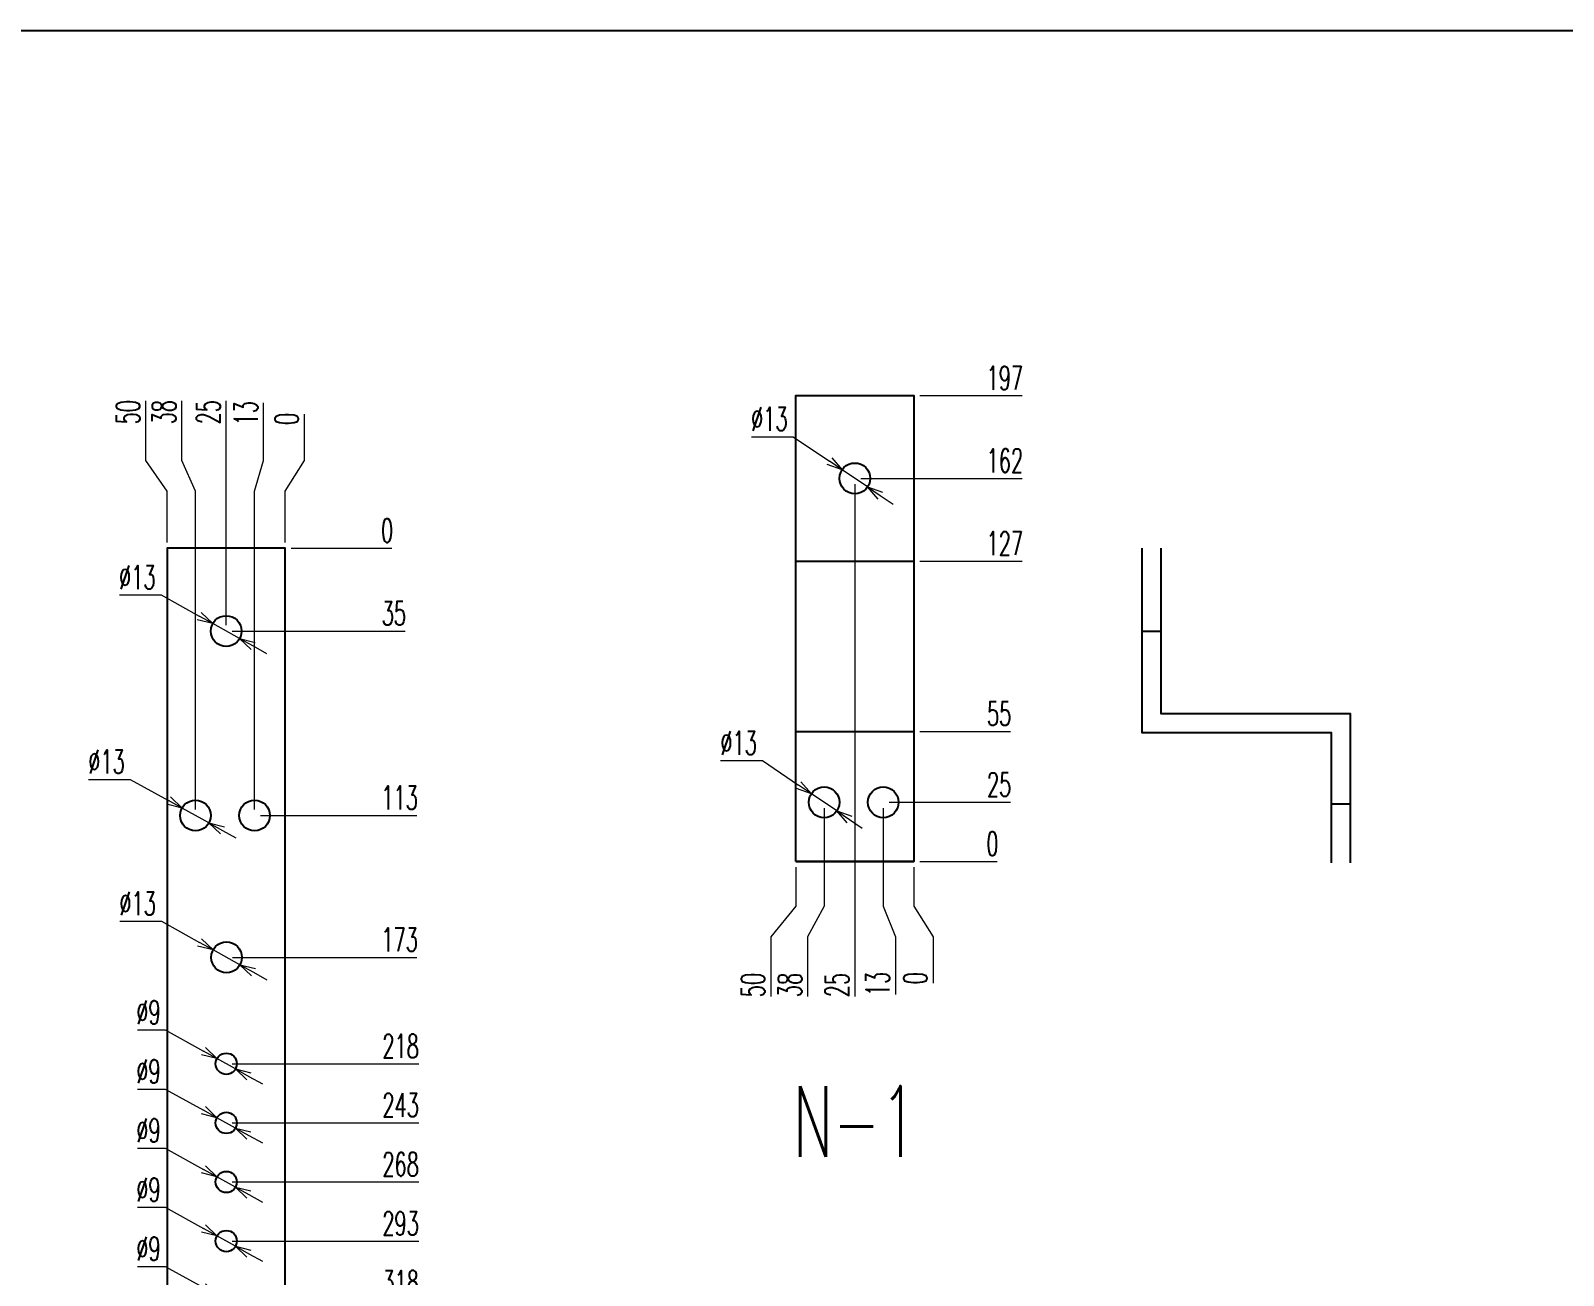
# Model space of a CAD drawing. Header units: millimetres. Extents: x 173893 to 258446, y -176540 to -123824.
# Drawn here: x 186678 to 187326, y -149104 to -148578 of the extents above; entities that cross this region are included whole.
import ezdxf
from ezdxf.enums import TextEntityAlignment as Align

# ---------------------------------------------------------------- set-up
doc = ezdxf.new("R2010")
doc.units = ezdxf.units.MM
doc.header["$LTSCALE"] = 3
doc.layers.add('@.DM. NÉT CHÍNH', color=7, linetype='Continuous')
doc.styles.add('Ann_w01', font='romans.shx', dxfattribs={"width": 0.6, "bigfont": 'chineset.shx'})
doc.dimstyles.new('Dim 01_SC05', dxfattribs={"dimscale": 5, "dimtxt": 2, "dimasz": 1.3, "dimexe": 0.5, "dimexo": 0.5, "dimgap": 0.5, "dimtad": 1, "dimtoh": 1, "dimdec": 1, "dimzin": 12, "dimdsep": 46, "dimtxsty": 'Ann_w01', "dimblk": 'OPEN30', "dimcen": 1.5, "dimclrd": 6, "dimclre": 6, "dimclrt": 3, "dimadec": 1, "dimazin": 3, "dimtm": 1e-09, "dimtfac": 1, "dimtdec": 1, "dimtmove": 0, "dimatfit": 3, "dimldrblk": 'OPEN30', "dimfxl": 1, "dimtolj": 1, "dimlwd": 20, "dimlwe": 20, "dimarcsym": 0})

# ---------------------------------------------------------------- blocks, each defined once
blk = doc.blocks.new('*D1500')
at = {"layer": '@.DM. NÉT CHÍNH', "color": 6, "linetype": 'Continuous', "lineweight": 20, "transparency": 16777216}
blk.add_line((186788.2, -149304.51), (186842.17, -149304.51), dxfattribs=at)
at = {"layer": 'Defpoints', "color": 0, "linetype": 'Continuous', "transparency": 16777216}
for p in [(186760.7, -148796.51), (186785.7, -149304.51), (186824.24, -149304.51)]:
    blk.add_point(p, dxfattribs=at)
at = {"layer": '@.DM. NÉT CHÍNH', "color": 3, "linetype": 'Continuous', "transparency": 16777216, "insert": (186834.45, -149297.01), "char_height": 10, "attachment_point": 5, "style": 'Ann_w01'}
blk.add_mtext('\\A1;508', dxfattribs=at)
blk = doc.blocks.new('_Open30')
at = {"color": 0, "linetype": 'ByBlock', "lineweight": -2}
for p, q in [((-1, 0.268), (0, 0)), ((0, 0), (-1, -0.268)), ((0, 0), (-1, 0))]:
    blk.add_line(p, q, dxfattribs=at)
blk = doc.blocks.new('*D1501')
at = {"layer": '@.DM. NÉT CHÍNH', "color": 6, "linetype": 'Continuous', "lineweight": 20, "transparency": 16777216}
blk.add_line((186763.2, -149284.51), (186842.17, -149284.51), dxfattribs=at)
at = {"layer": 'Defpoints', "color": 0, "linetype": 'Continuous', "transparency": 16777216}
for p in [(186760.7, -148796.51), (186760.7, -149284.51), (186824.24, -149284.51)]:
    blk.add_point(p, dxfattribs=at)
at = {"layer": '@.DM. NÉT CHÍNH', "color": 3, "linetype": 'Continuous', "transparency": 16777216, "insert": (186834.45, -149277.01), "char_height": 10, "attachment_point": 5, "style": 'Ann_w01'}
blk.add_mtext('\\A1;488', dxfattribs=at)
blk = doc.blocks.new('*D1502')
at = {"layer": '@.DM. NÉT CHÍNH', "color": 6, "linetype": 'Continuous', "lineweight": 20, "transparency": 16777216}
blk.add_line((186763.2, -149234.5), (186842.17, -149234.5), dxfattribs=at)
at = {"layer": 'Defpoints', "color": 0, "linetype": 'Continuous', "transparency": 16777216}
for p in [(186760.7, -148796.51), (186760.7, -149234.5), (186824.24, -149234.5)]:
    blk.add_point(p, dxfattribs=at)
at = {"layer": '@.DM. NÉT CHÍNH', "color": 3, "linetype": 'Continuous', "transparency": 16777216, "insert": (186834.45, -149227), "char_height": 10, "attachment_point": 5, "style": 'Ann_w01'}
blk.add_mtext('\\A1;438', dxfattribs=at)
blk = doc.blocks.new('*D1503')
at = {"layer": '@.DM. NÉT CHÍNH', "color": 6, "linetype": 'Continuous', "lineweight": 20, "transparency": 16777216}
blk.add_line((186763.2, -149189.51), (186842.17, -149189.51), dxfattribs=at)
at = {"layer": 'Defpoints', "color": 0, "linetype": 'Continuous', "transparency": 16777216}
for p in [(186760.7, -148796.51), (186760.7, -149189.51), (186824.24, -149189.51)]:
    blk.add_point(p, dxfattribs=at)
at = {"layer": '@.DM. NÉT CHÍNH', "color": 3, "linetype": 'Continuous', "transparency": 16777216, "insert": (186834.45, -149182.01), "char_height": 10, "attachment_point": 5, "style": 'Ann_w01'}
blk.add_mtext('\\A1;393', dxfattribs=at)
blk = doc.blocks.new('*D1504')
at = {"layer": '@.DM. NÉT CHÍNH', "color": 6, "linetype": 'Continuous', "lineweight": 20, "transparency": 16777216}
blk.add_line((186763.2, -149164.51), (186842.17, -149164.51), dxfattribs=at)
at = {"layer": 'Defpoints', "color": 0, "linetype": 'Continuous', "transparency": 16777216}
for p in [(186760.7, -148796.51), (186760.7, -149164.51), (186824.24, -149164.51)]:
    blk.add_point(p, dxfattribs=at)
at = {"layer": '@.DM. NÉT CHÍNH', "color": 3, "linetype": 'Continuous', "transparency": 16777216, "insert": (186834.45, -149157.01), "char_height": 10, "attachment_point": 5, "style": 'Ann_w01'}
blk.add_mtext('\\A1;368', dxfattribs=at)
blk = doc.blocks.new('*D1505')
at = {"layer": '@.DM. NÉT CHÍNH', "color": 6, "linetype": 'Continuous', "lineweight": 20, "transparency": 16777216}
blk.add_line((186763.2, -149139.51), (186842.17, -149139.51), dxfattribs=at)
at = {"layer": 'Defpoints', "color": 0, "linetype": 'Continuous', "transparency": 16777216}
for p in [(186760.7, -148796.51), (186760.7, -149139.51), (186824.24, -149139.51)]:
    blk.add_point(p, dxfattribs=at)
at = {"layer": '@.DM. NÉT CHÍNH', "color": 3, "linetype": 'Continuous', "transparency": 16777216, "insert": (186834.45, -149132.01), "char_height": 10, "attachment_point": 5, "style": 'Ann_w01'}
blk.add_mtext('\\A1;343', dxfattribs=at)
blk = doc.blocks.new('*D1506')
at = {"layer": '@.DM. NÉT CHÍNH', "color": 6, "linetype": 'Continuous', "lineweight": 20, "transparency": 16777216}
blk.add_line((186763.2, -149114.51), (186842.17, -149114.51), dxfattribs=at)
at = {"layer": 'Defpoints', "color": 0, "linetype": 'Continuous', "transparency": 16777216}
for p in [(186760.7, -148796.51), (186760.7, -149114.51), (186824.24, -149114.51)]:
    blk.add_point(p, dxfattribs=at)
at = {"layer": '@.DM. NÉT CHÍNH', "color": 3, "linetype": 'Continuous', "transparency": 16777216, "insert": (186834.45, -149107.01), "char_height": 10, "attachment_point": 5, "style": 'Ann_w01'}
blk.add_mtext('\\A1;318', dxfattribs=at)
blk = doc.blocks.new('*D1507')
at = {"layer": '@.DM. NÉT CHÍNH', "color": 6, "linetype": 'Continuous', "lineweight": 20, "transparency": 16777216}
blk.add_line((186763.2, -149089.51), (186842.17, -149089.51), dxfattribs=at)
at = {"layer": 'Defpoints', "color": 0, "linetype": 'Continuous', "transparency": 16777216}
for p in [(186760.7, -148796.51), (186760.7, -149089.51), (186824.24, -149089.51)]:
    blk.add_point(p, dxfattribs=at)
at = {"layer": '@.DM. NÉT CHÍNH', "color": 3, "linetype": 'Continuous', "transparency": 16777216, "insert": (186834.45, -149082.01), "char_height": 10, "attachment_point": 5, "style": 'Ann_w01'}
blk.add_mtext('\\A1;293', dxfattribs=at)
blk = doc.blocks.new('*D1508')
at = {"layer": '@.DM. NÉT CHÍNH', "color": 6, "linetype": 'Continuous', "lineweight": 20, "transparency": 16777216}
blk.add_line((186763.2, -149064.51), (186842.17, -149064.51), dxfattribs=at)
at = {"layer": 'Defpoints', "color": 0, "linetype": 'Continuous', "transparency": 16777216}
for p in [(186760.7, -148796.51), (186760.7, -149064.51), (186824.24, -149064.51)]:
    blk.add_point(p, dxfattribs=at)
at = {"layer": '@.DM. NÉT CHÍNH', "color": 3, "linetype": 'Continuous', "transparency": 16777216, "insert": (186834.45, -149057.01), "char_height": 10, "attachment_point": 5, "style": 'Ann_w01'}
blk.add_mtext('\\A1;268', dxfattribs=at)
blk = doc.blocks.new('*D1509')
at = {"layer": '@.DM. NÉT CHÍNH', "color": 6, "linetype": 'Continuous', "lineweight": 20, "transparency": 16777216}
blk.add_line((186763.2, -149039.51), (186842.17, -149039.51), dxfattribs=at)
at = {"layer": 'Defpoints', "color": 0, "linetype": 'Continuous', "transparency": 16777216}
for p in [(186760.7, -148796.51), (186760.7, -149039.51), (186824.24, -149039.51)]:
    blk.add_point(p, dxfattribs=at)
at = {"layer": '@.DM. NÉT CHÍNH', "color": 3, "linetype": 'Continuous', "transparency": 16777216, "insert": (186834.45, -149032.01), "char_height": 10, "attachment_point": 5, "style": 'Ann_w01'}
blk.add_mtext('\\A1;243', dxfattribs=at)
blk = doc.blocks.new('*D1510')
at = {"layer": '@.DM. NÉT CHÍNH', "color": 6, "linetype": 'Continuous', "lineweight": 20, "transparency": 16777216}
blk.add_line((186763.2, -149014.51), (186842.17, -149014.51), dxfattribs=at)
at = {"layer": 'Defpoints', "color": 0, "linetype": 'Continuous', "transparency": 16777216}
for p in [(186760.7, -148796.51), (186760.7, -149014.51), (186824.24, -149014.51)]:
    blk.add_point(p, dxfattribs=at)
at = {"layer": '@.DM. NÉT CHÍNH', "color": 3, "linetype": 'Continuous', "transparency": 16777216, "insert": (186834.45, -149007.01), "char_height": 10, "attachment_point": 5, "style": 'Ann_w01'}
blk.add_mtext('\\A1;218', dxfattribs=at)
blk = doc.blocks.new('*D1511')
at = {"layer": '@.DM. NÉT CHÍNH', "color": 6, "linetype": 'Continuous', "lineweight": 20, "transparency": 16777216}
blk.add_line((186763.34, -148969.5), (186841.31, -148969.5), dxfattribs=at)
at = {"layer": 'Defpoints', "color": 0, "linetype": 'Continuous', "transparency": 16777216}
for p in [(186760.7, -148796.51), (186760.84, -148969.5), (186824.24, -148969.5)]:
    blk.add_point(p, dxfattribs=at)
at = {"layer": '@.DM. NÉT CHÍNH', "color": 3, "linetype": 'Continuous', "transparency": 16777216, "insert": (186834.02, -148962), "char_height": 10, "attachment_point": 5, "style": 'Ann_w01'}
blk.add_mtext('\\A1;173', dxfattribs=at)
blk = doc.blocks.new('*D1512')
at = {"layer": '@.DM. NÉT CHÍNH', "color": 6, "linetype": 'Continuous', "lineweight": 20, "transparency": 16777216}
blk.add_line((186775.2, -148909.51), (186841.31, -148909.51), dxfattribs=at)
at = {"layer": 'Defpoints', "color": 0, "linetype": 'Continuous', "transparency": 16777216}
for p in [(186760.7, -148796.51), (186772.7, -148909.51), (186824.24, -148909.51)]:
    blk.add_point(p, dxfattribs=at)
at = {"layer": '@.DM. NÉT CHÍNH', "color": 3, "linetype": 'Continuous', "transparency": 16777216, "insert": (186834.02, -148902.01), "char_height": 10, "attachment_point": 5, "style": 'Ann_w01'}
blk.add_mtext('\\A1;113', dxfattribs=at)
blk = doc.blocks.new('*D1513')
at = {"layer": '@.DM. NÉT CHÍNH', "color": 6, "linetype": 'Continuous', "lineweight": 20, "transparency": 16777216}
blk.add_line((186763.2, -148831.51), (186836.45, -148831.51), dxfattribs=at)
at = {"layer": 'Defpoints', "color": 0, "linetype": 'Continuous', "transparency": 16777216}
for p in [(186760.7, -148796.51), (186760.7, -148831.51), (186824.24, -148831.51)]:
    blk.add_point(p, dxfattribs=at)
at = {"layer": '@.DM. NÉT CHÍNH', "color": 3, "linetype": 'Continuous', "transparency": 16777216, "insert": (186831.59, -148824.01), "char_height": 10, "attachment_point": 5, "style": 'Ann_w01'}
blk.add_mtext('\\A1;35', dxfattribs=at)
blk = doc.blocks.new('*D1514')
at = {"layer": '@.DM. NÉT CHÍNH', "color": 6, "linetype": 'Continuous', "lineweight": 20, "transparency": 16777216}
blk.add_line((186788.2, -148796.51), (186830.74, -148796.51), dxfattribs=at)
at = {"layer": 'Defpoints', "color": 0, "linetype": 'Continuous', "transparency": 16777216}
for p in [(186760.7, -148796.51), (186785.7, -148796.51), (186824.24, -148796.51)]:
    blk.add_point(p, dxfattribs=at)
at = {"layer": '@.DM. NÉT CHÍNH', "color": 3, "linetype": 'Continuous', "transparency": 16777216, "insert": (186828.74, -148789.01), "char_height": 10, "attachment_point": 5, "style": 'Ann_w01'}
blk.add_mtext('\\A1;0', dxfattribs=at)
blk = doc.blocks.new('*D1515')
at = {"layer": '@.DM. NÉT CHÍNH', "color": 6, "linetype": 'Continuous', "lineweight": 20, "transparency": 16777216}
for p, q in [((186726.73, -148759.3), (186726.73, -148734.08)), ((186735.7, -148772.3), (186726.73, -148759.3)), ((186735.7, -148794.01), (186735.7, -148772.3))]:
    blk.add_line(p, q, dxfattribs=at)
at = {"layer": 'Defpoints', "color": 0, "linetype": 'Continuous', "transparency": 16777216}
for p in [(186726.73, -148746.3), (186735.7, -148796.51), (186785.7, -148796.51)]:
    blk.add_point(p, dxfattribs=at)
at = {"layer": '@.DM. NÉT CHÍNH', "color": 3, "linetype": 'Continuous', "transparency": 16777216, "insert": (186719.23, -148738.94), "char_height": 10, "attachment_point": 5, "rotation": 90, "style": 'Ann_w01'}
blk.add_mtext('\\A1;50', dxfattribs=at)
blk = doc.blocks.new('*D1516')
at = {"layer": '@.DM. NÉT CHÍNH', "color": 6, "linetype": 'Continuous', "lineweight": 20, "transparency": 16777216}
for p, q in [((186741.93, -148759.3), (186741.93, -148734.08)), ((186747.7, -148772.3), (186741.93, -148759.3)), ((186747.7, -148907.01), (186747.7, -148772.3))]:
    blk.add_line(p, q, dxfattribs=at)
at = {"layer": 'Defpoints', "color": 0, "linetype": 'Continuous', "transparency": 16777216}
for p in [(186741.93, -148746.3), (186785.7, -148796.51), (186747.7, -148909.51)]:
    blk.add_point(p, dxfattribs=at)
at = {"layer": '@.DM. NÉT CHÍNH', "color": 3, "linetype": 'Continuous', "transparency": 16777216, "insert": (186734.43, -148738.94), "char_height": 10, "attachment_point": 5, "rotation": 90, "style": 'Ann_w01'}
blk.add_mtext('\\A1;38', dxfattribs=at)
blk = doc.blocks.new('*D1517')
at = {"layer": '@.DM. NÉT CHÍNH', "color": 6, "linetype": 'Continuous', "lineweight": 20, "transparency": 16777216}
blk.add_line((186760.7, -148829.01), (186760.7, -148734.08), dxfattribs=at)
at = {"layer": 'Defpoints', "color": 0, "linetype": 'Continuous', "transparency": 16777216}
for p in [(186760.7, -148746.3), (186785.7, -148796.51), (186760.7, -148831.51)]:
    blk.add_point(p, dxfattribs=at)
at = {"layer": '@.DM. NÉT CHÍNH', "color": 3, "linetype": 'Continuous', "transparency": 16777216, "insert": (186753.2, -148738.94), "char_height": 10, "attachment_point": 5, "rotation": 90, "style": 'Ann_w01'}
blk.add_mtext('\\A1;25', dxfattribs=at)
blk = doc.blocks.new('*D1518')
at = {"layer": '@.DM. NÉT CHÍNH', "color": 6, "linetype": 'Continuous', "lineweight": 20, "transparency": 16777216}
for p, q in [((186776.51, -148759.3), (186776.51, -148734.94)), ((186772.7, -148772.3), (186776.51, -148759.3)), ((186772.7, -148907.01), (186772.7, -148772.3))]:
    blk.add_line(p, q, dxfattribs=at)
at = {"layer": 'Defpoints', "color": 0, "linetype": 'Continuous', "transparency": 16777216}
for p in [(186776.51, -148746.3), (186785.7, -148796.51), (186772.7, -148909.51)]:
    blk.add_point(p, dxfattribs=at)
at = {"layer": '@.DM. NÉT CHÍNH', "color": 3, "linetype": 'Continuous', "transparency": 16777216, "insert": (186769.01, -148739.37), "char_height": 10, "attachment_point": 5, "rotation": 90, "style": 'Ann_w01'}
blk.add_mtext('\\A1;13', dxfattribs=at)
blk = doc.blocks.new('*D1519')
at = {"layer": '@.DM. NÉT CHÍNH', "color": 6, "linetype": 'Continuous', "lineweight": 20, "transparency": 16777216}
for p, q in [((186793.81, -148759.3), (186793.81, -148739.8)), ((186785.7, -148772.3), (186793.81, -148759.3)), ((186785.7, -148794.01), (186785.7, -148772.3))]:
    blk.add_line(p, q, dxfattribs=at)
at = {"layer": 'Defpoints', "color": 0, "linetype": 'Continuous', "transparency": 16777216}
for p in [(186793.81, -148746.3), (186785.7, -148796.51), (186785.7, -148796.51)]:
    blk.add_point(p, dxfattribs=at)
at = {"layer": '@.DM. NÉT CHÍNH', "color": 3, "linetype": 'Continuous', "transparency": 16777216, "insert": (186786.31, -148741.8), "char_height": 10, "attachment_point": 5, "rotation": 90, "style": 'Ann_w01'}
blk.add_mtext('\\A1;0', dxfattribs=at)
blk = doc.blocks.new('*D1520')
at = {"layer": '@.DM. NÉT CHÍNH', "color": 6, "linetype": 'Continuous', "lineweight": 20, "transparency": 16777216}
for p, q in [((186715.65, -148954.23), (186733.29, -148954.23)), ((186733.29, -148954.23), (186749.47, -148963.2)), ((186766.53, -148972.65), (186755.16, -148966.35)), ((186772.21, -148975.8), (186777.9, -148978.95))]:
    blk.add_line(p, q, dxfattribs=at)
at = {"layer": 'Defpoints', "color": 0, "linetype": 'Continuous', "transparency": 16777216}
for p in [(186755.16, -148966.35), (186766.53, -148972.65)]:
    blk.add_point(p, dxfattribs=at)
at = {"layer": '@.DM. NÉT CHÍNH', "color": 6, "linetype": 'Continuous', "lineweight": 20, "transparency": 16777216, "xscale": 6.5, "yscale": 6.5, "zscale": 6.5}
for p, rotation in [((186755.16, -148966.35), 331.0062144254294), ((186766.53, -148972.65), 151.0062144254294)]:
    blk.add_blockref('_Open30', p, dxfattribs=dict(at, rotation=rotation))
at = {"layer": '@.DM. NÉT CHÍNH', "color": 3, "linetype": 'Continuous', "transparency": 16777216, "insert": (186723.22, -148946.73), "char_height": 10, "attachment_point": 5, "style": 'Ann_w01'}
blk.add_mtext('\\A1;∅13', dxfattribs=at)
blk = doc.blocks.new('*D1522')
at = {"layer": '@.DM. NÉT CHÍNH', "color": 6, "linetype": 'Continuous', "lineweight": 20, "transparency": 16777216}
for p, q in [((186723.26, -149000.21), (186734.9, -149000.21)), ((186734.9, -149000.21), (186751.08, -149009.17)), ((186764.64, -149016.69), (186756.77, -149012.32)), ((186770.33, -149019.84), (186776.01, -149022.99))]:
    blk.add_line(p, q, dxfattribs=at)
at = {"layer": 'Defpoints', "color": 0, "linetype": 'Continuous', "transparency": 16777216}
for p in [(186756.77, -149012.32), (186764.64, -149016.69)]:
    blk.add_point(p, dxfattribs=at)
at = {"layer": '@.DM. NÉT CHÍNH', "color": 6, "linetype": 'Continuous', "lineweight": 20, "transparency": 16777216, "xscale": 6.5, "yscale": 6.5, "zscale": 6.5}
for p, rotation in [((186756.77, -149012.32), 331.0062144255409), ((186764.64, -149016.69), 151.0062144255409)]:
    blk.add_blockref('_Open30', p, dxfattribs=dict(at, rotation=rotation))
at = {"layer": '@.DM. NÉT CHÍNH', "color": 3, "linetype": 'Continuous', "transparency": 16777216, "insert": (186727.83, -148992.71), "char_height": 10, "attachment_point": 5, "style": 'Ann_w01'}
blk.add_mtext('\\A1;∅9', dxfattribs=at)
blk = doc.blocks.new('*D1523')
at = {"layer": '@.DM. NÉT CHÍNH', "color": 6, "linetype": 'Continuous', "lineweight": 20, "transparency": 16777216}
for p, q in [((186723.26, -149025.21), (186734.9, -149025.21)), ((186734.9, -149025.21), (186751.08, -149034.17)), ((186764.64, -149041.69), (186756.77, -149037.32)), ((186770.33, -149044.84), (186776.01, -149047.99))]:
    blk.add_line(p, q, dxfattribs=at)
at = {"layer": 'Defpoints', "color": 0, "linetype": 'Continuous', "transparency": 16777216}
for p in [(186756.77, -149037.32), (186764.64, -149041.69)]:
    blk.add_point(p, dxfattribs=at)
at = {"layer": '@.DM. NÉT CHÍNH', "color": 6, "linetype": 'Continuous', "lineweight": 20, "transparency": 16777216, "xscale": 6.5, "yscale": 6.5, "zscale": 6.5}
for p, rotation in [((186756.77, -149037.32), 331.0062144255409), ((186764.64, -149041.69), 151.0062144255409)]:
    blk.add_blockref('_Open30', p, dxfattribs=dict(at, rotation=rotation))
at = {"layer": '@.DM. NÉT CHÍNH', "color": 3, "linetype": 'Continuous', "transparency": 16777216, "insert": (186727.83, -149017.71), "char_height": 10, "attachment_point": 5, "style": 'Ann_w01'}
blk.add_mtext('\\A1;∅9', dxfattribs=at)
blk = doc.blocks.new('*D1524')
at = {"layer": '@.DM. NÉT CHÍNH', "color": 6, "linetype": 'Continuous', "lineweight": 20, "transparency": 16777216}
for p, q in [((186723.26, -149050.21), (186734.9, -149050.21)), ((186734.9, -149050.21), (186751.08, -149059.17)), ((186764.64, -149066.69), (186756.77, -149062.32)), ((186770.33, -149069.84), (186776.01, -149072.99))]:
    blk.add_line(p, q, dxfattribs=at)
at = {"layer": 'Defpoints', "color": 0, "linetype": 'Continuous', "transparency": 16777216}
for p in [(186756.77, -149062.32), (186764.64, -149066.69)]:
    blk.add_point(p, dxfattribs=at)
at = {"layer": '@.DM. NÉT CHÍNH', "color": 6, "linetype": 'Continuous', "lineweight": 20, "transparency": 16777216, "xscale": 6.5, "yscale": 6.5, "zscale": 6.5}
for p, rotation in [((186756.77, -149062.32), 331.0062144250021), ((186764.64, -149066.69), 151.006214425002)]:
    blk.add_blockref('_Open30', p, dxfattribs=dict(at, rotation=rotation))
at = {"layer": '@.DM. NÉT CHÍNH', "color": 3, "linetype": 'Continuous', "transparency": 16777216, "insert": (186727.83, -149042.71), "char_height": 10, "attachment_point": 5, "style": 'Ann_w01'}
blk.add_mtext('\\A1;∅9', dxfattribs=at)
blk = doc.blocks.new('*D1525')
at = {"layer": '@.DM. NÉT CHÍNH', "color": 6, "linetype": 'Continuous', "lineweight": 20, "transparency": 16777216}
for p, q in [((186723.26, -149075.21), (186734.9, -149075.21)), ((186734.9, -149075.21), (186751.08, -149084.17)), ((186764.64, -149091.69), (186756.77, -149087.32)), ((186770.33, -149094.84), (186776.01, -149097.99))]:
    blk.add_line(p, q, dxfattribs=at)
at = {"layer": 'Defpoints', "color": 0, "linetype": 'Continuous', "transparency": 16777216}
for p in [(186756.77, -149087.32), (186764.64, -149091.69)]:
    blk.add_point(p, dxfattribs=at)
at = {"layer": '@.DM. NÉT CHÍNH', "color": 6, "linetype": 'Continuous', "lineweight": 20, "transparency": 16777216, "xscale": 6.5, "yscale": 6.5, "zscale": 6.5}
for p, rotation in [((186756.77, -149087.32), 331.0062144257577), ((186764.64, -149091.69), 151.0062144257577)]:
    blk.add_blockref('_Open30', p, dxfattribs=dict(at, rotation=rotation))
at = {"layer": '@.DM. NÉT CHÍNH', "color": 3, "linetype": 'Continuous', "transparency": 16777216, "insert": (186727.83, -149067.71), "char_height": 10, "attachment_point": 5, "style": 'Ann_w01'}
blk.add_mtext('\\A1;∅9', dxfattribs=at)
blk = doc.blocks.new('*D1526')
at = {"layer": '@.DM. NÉT CHÍNH', "color": 6, "linetype": 'Continuous', "lineweight": 20, "transparency": 16777216}
for p, q in [((186723.26, -149100.21), (186734.9, -149100.21)), ((186734.9, -149100.21), (186751.08, -149109.17)), ((186764.64, -149116.69), (186756.77, -149112.32)), ((186770.33, -149119.84), (186776.01, -149122.99))]:
    blk.add_line(p, q, dxfattribs=at)
at = {"layer": 'Defpoints', "color": 0, "linetype": 'Continuous', "transparency": 16777216}
for p in [(186756.77, -149112.32), (186764.64, -149116.69)]:
    blk.add_point(p, dxfattribs=at)
at = {"layer": '@.DM. NÉT CHÍNH', "color": 6, "linetype": 'Continuous', "lineweight": 20, "transparency": 16777216, "xscale": 6.5, "yscale": 6.5, "zscale": 6.5}
for p, rotation in [((186756.77, -149112.32), 331.0062144256855), ((186764.64, -149116.69), 151.0062144256855)]:
    blk.add_blockref('_Open30', p, dxfattribs=dict(at, rotation=rotation))
at = {"layer": '@.DM. NÉT CHÍNH', "color": 3, "linetype": 'Continuous', "transparency": 16777216, "insert": (186727.83, -149092.71), "char_height": 10, "attachment_point": 5, "style": 'Ann_w01'}
blk.add_mtext('\\A1;∅9', dxfattribs=at)
blk = doc.blocks.new('*D1529')
at = {"layer": '@.DM. NÉT CHÍNH', "color": 6, "linetype": 'Continuous', "lineweight": 20, "transparency": 16777216}
for p, q in [((186715.51, -148816.24), (186733.15, -148816.24)), ((186733.15, -148816.24), (186749.33, -148825.2)), ((186766.39, -148834.66), (186755.02, -148828.35)), ((186772.07, -148837.81), (186777.76, -148840.96))]:
    blk.add_line(p, q, dxfattribs=at)
at = {"layer": 'Defpoints', "color": 0, "linetype": 'Continuous', "transparency": 16777216}
for p in [(186755.02, -148828.35), (186766.39, -148834.66)]:
    blk.add_point(p, dxfattribs=at)
at = {"layer": '@.DM. NÉT CHÍNH', "color": 6, "linetype": 'Continuous', "lineweight": 20, "transparency": 16777216, "xscale": 6.5, "yscale": 6.5, "zscale": 6.5}
for p, rotation in [((186755.02, -148828.35), 331.0062144259403), ((186766.39, -148834.66), 151.0062144259403)]:
    blk.add_blockref('_Open30', p, dxfattribs=dict(at, rotation=rotation))
at = {"layer": '@.DM. NÉT CHÍNH', "color": 3, "linetype": 'Continuous', "transparency": 16777216, "insert": (186723.08, -148808.74), "char_height": 10, "attachment_point": 5, "style": 'Ann_w01'}
blk.add_mtext('\\A1;∅13', dxfattribs=at)
blk = doc.blocks.new('*D1530')
at = {"layer": '@.DM. NÉT CHÍNH', "color": 6, "linetype": 'Continuous', "lineweight": 20, "transparency": 16777216}
for p, q in [((186702.51, -148894.24), (186720.15, -148894.24)), ((186720.15, -148894.24), (186736.33, -148903.2)), ((186753.39, -148912.66), (186742.02, -148906.35)), ((186759.07, -148915.81), (186764.76, -148918.96))]:
    blk.add_line(p, q, dxfattribs=at)
at = {"layer": 'Defpoints', "color": 0, "linetype": 'Continuous', "transparency": 16777216}
for p in [(186742.02, -148906.35), (186753.39, -148912.66)]:
    blk.add_point(p, dxfattribs=at)
at = {"layer": '@.DM. NÉT CHÍNH', "color": 6, "linetype": 'Continuous', "lineweight": 20, "transparency": 16777216, "xscale": 6.5, "yscale": 6.5, "zscale": 6.5}
for p, rotation in [((186742.02, -148906.35), 331.0062144257281), ((186753.39, -148912.66), 151.0062144257281)]:
    blk.add_blockref('_Open30', p, dxfattribs=dict(at, rotation=rotation))
at = {"layer": '@.DM. NÉT CHÍNH', "color": 3, "linetype": 'Continuous', "transparency": 16777216, "insert": (186710.08, -148886.74), "char_height": 10, "attachment_point": 5, "style": 'Ann_w01'}
blk.add_mtext('\\A1;∅13', dxfattribs=at)
blk = doc.blocks.new('*D1533')
at = {"layer": '@.DM. NÉT CHÍNH', "color": 6, "linetype": 'Continuous', "lineweight": 20, "transparency": 16777216}
blk.add_line((187054.05, -148928.93), (187086.71, -148928.93), dxfattribs=at)
at = {"layer": 'Defpoints', "color": 0, "linetype": 'Continuous', "transparency": 16777216}
for p in [(187026.55, -148928.93), (187051.55, -148928.93), (187080.21, -148928.93)]:
    blk.add_point(p, dxfattribs=at)
at = {"layer": '@.DM. NÉT CHÍNH', "color": 3, "linetype": 'Continuous', "transparency": 16777216, "insert": (187084.71, -148921.43), "char_height": 10, "attachment_point": 5, "style": 'Ann_w01'}
blk.add_mtext('\\A1;0', dxfattribs=at)
blk = doc.blocks.new('*D1534')
at = {"layer": '@.DM. NÉT CHÍNH', "color": 6, "linetype": 'Continuous', "lineweight": 20, "transparency": 16777216}
blk.add_line((187041.05, -148903.93), (187092.42, -148903.93), dxfattribs=at)
at = {"layer": 'Defpoints', "color": 0, "linetype": 'Continuous', "transparency": 16777216}
for p in [(187038.55, -148903.93), (187080.21, -148903.93), (187026.55, -148928.93)]:
    blk.add_point(p, dxfattribs=at)
at = {"layer": '@.DM. NÉT CHÍNH', "color": 3, "linetype": 'Continuous', "transparency": 16777216, "insert": (187087.56, -148896.43), "char_height": 10, "attachment_point": 5, "style": 'Ann_w01'}
blk.add_mtext('\\A1;25', dxfattribs=at)
blk = doc.blocks.new('*D1535')
at = {"layer": '@.DM. NÉT CHÍNH', "color": 6, "linetype": 'Continuous', "lineweight": 20, "transparency": 16777216}
blk.add_line((187054.05, -148873.93), (187092.42, -148873.93), dxfattribs=at)
at = {"layer": 'Defpoints', "color": 0, "linetype": 'Continuous', "transparency": 16777216}
for p in [(187051.55, -148873.93), (187080.21, -148873.93), (187026.55, -148928.93)]:
    blk.add_point(p, dxfattribs=at)
at = {"layer": '@.DM. NÉT CHÍNH', "color": 3, "linetype": 'Continuous', "transparency": 16777216, "insert": (187087.56, -148866.43), "char_height": 10, "attachment_point": 5, "style": 'Ann_w01'}
blk.add_mtext('\\A1;55', dxfattribs=at)
blk = doc.blocks.new('*D1536')
at = {"layer": '@.DM. NÉT CHÍNH', "color": 6, "linetype": 'Continuous', "lineweight": 20, "transparency": 16777216}
blk.add_line((187054.05, -148801.93), (187097.28, -148801.93), dxfattribs=at)
at = {"layer": 'Defpoints', "color": 0, "linetype": 'Continuous', "transparency": 16777216}
for p in [(187051.55, -148801.93), (187080.21, -148801.93), (187026.55, -148928.93)]:
    blk.add_point(p, dxfattribs=at)
at = {"layer": '@.DM. NÉT CHÍNH', "color": 3, "linetype": 'Continuous', "transparency": 16777216, "insert": (187089.99, -148794.43), "char_height": 10, "attachment_point": 5, "style": 'Ann_w01'}
blk.add_mtext('\\A1;127', dxfattribs=at)
blk = doc.blocks.new('*D1537')
at = {"layer": '@.DM. NÉT CHÍNH', "color": 6, "linetype": 'Continuous', "lineweight": 20, "transparency": 16777216}
blk.add_line((187029.05, -148766.93), (187097.28, -148766.93), dxfattribs=at)
at = {"layer": 'Defpoints', "color": 0, "linetype": 'Continuous', "transparency": 16777216}
for p in [(187026.55, -148766.93), (187080.21, -148766.93), (187026.55, -148928.93)]:
    blk.add_point(p, dxfattribs=at)
at = {"layer": '@.DM. NÉT CHÍNH', "color": 3, "linetype": 'Continuous', "transparency": 16777216, "insert": (187089.99, -148759.43), "char_height": 10, "attachment_point": 5, "style": 'Ann_w01'}
blk.add_mtext('\\A1;162', dxfattribs=at)
blk = doc.blocks.new('*D1538')
at = {"layer": '@.DM. NÉT CHÍNH', "color": 6, "linetype": 'Continuous', "lineweight": 20, "transparency": 16777216}
blk.add_line((187054.05, -148731.93), (187097.28, -148731.93), dxfattribs=at)
at = {"layer": 'Defpoints', "color": 0, "linetype": 'Continuous', "transparency": 16777216}
for p in [(187051.55, -148731.93), (187080.21, -148731.93), (187026.55, -148928.93)]:
    blk.add_point(p, dxfattribs=at)
at = {"layer": '@.DM. NÉT CHÍNH', "color": 3, "linetype": 'Continuous', "transparency": 16777216, "insert": (187089.99, -148724.43), "char_height": 10, "attachment_point": 5, "style": 'Ann_w01'}
blk.add_mtext('\\A1;197', dxfattribs=at)
blk = doc.blocks.new('*D1539')
at = {"layer": '@.DM. NÉT CHÍNH', "color": 6, "linetype": 'Continuous', "lineweight": 20, "transparency": 16777216}
for p, q in [((187001.55, -148931.43), (187001.55, -148947.87)), ((187001.55, -148947.87), (186990.96, -148960.87)), ((186990.96, -148960.87), (186990.96, -148986.08))]:
    blk.add_line(p, q, dxfattribs=at)
at = {"layer": 'Defpoints', "color": 0, "linetype": 'Continuous', "transparency": 16777216}
for p in [(187001.55, -148928.93), (187051.55, -148928.93), (186990.96, -148973.87)]:
    blk.add_point(p, dxfattribs=at)
at = {"layer": '@.DM. NÉT CHÍNH', "color": 3, "linetype": 'Continuous', "transparency": 16777216, "insert": (186983.46, -148981.22), "char_height": 10, "attachment_point": 5, "rotation": 90, "style": 'Ann_w01'}
blk.add_mtext('\\A1;50', dxfattribs=at)
blk = doc.blocks.new('*D1540')
at = {"layer": '@.DM. NÉT CHÍNH', "color": 6, "linetype": 'Continuous', "lineweight": 20, "transparency": 16777216}
for p, q in [((187013.55, -148906.43), (187013.55, -148947.87)), ((187013.55, -148947.87), (187006.59, -148960.87)), ((187006.59, -148960.87), (187006.59, -148986.08))]:
    blk.add_line(p, q, dxfattribs=at)
at = {"layer": 'Defpoints', "color": 0, "linetype": 'Continuous', "transparency": 16777216}
for p in [(187013.55, -148903.93), (187051.55, -148928.93), (187006.59, -148973.87)]:
    blk.add_point(p, dxfattribs=at)
at = {"layer": '@.DM. NÉT CHÍNH', "color": 3, "linetype": 'Continuous', "transparency": 16777216, "insert": (186999.09, -148981.22), "char_height": 10, "attachment_point": 5, "rotation": 90, "style": 'Ann_w01'}
blk.add_mtext('\\A1;38', dxfattribs=at)
blk = doc.blocks.new('*D1541')
at = {"layer": '@.DM. NÉT CHÍNH', "color": 6, "linetype": 'Continuous', "lineweight": 20, "transparency": 16777216}
blk.add_line((187026.55, -148769.43), (187026.55, -148986.08), dxfattribs=at)
at = {"layer": 'Defpoints', "color": 0, "linetype": 'Continuous', "transparency": 16777216}
for p in [(187026.55, -148766.93), (187051.55, -148928.93), (187026.55, -148973.87)]:
    blk.add_point(p, dxfattribs=at)
at = {"layer": '@.DM. NÉT CHÍNH', "color": 3, "linetype": 'Continuous', "transparency": 16777216, "insert": (187019.05, -148981.22), "char_height": 10, "attachment_point": 5, "rotation": 90, "style": 'Ann_w01'}
blk.add_mtext('\\A1;25', dxfattribs=at)
blk = doc.blocks.new('*D1542')
at = {"layer": '@.DM. NÉT CHÍNH', "color": 6, "linetype": 'Continuous', "lineweight": 20, "transparency": 16777216}
for p, q in [((187038.55, -148906.43), (187038.55, -148947.87)), ((187038.55, -148947.87), (187043.72, -148960.87)), ((187043.72, -148960.87), (187043.72, -148985.22))]:
    blk.add_line(p, q, dxfattribs=at)
at = {"layer": 'Defpoints', "color": 0, "linetype": 'Continuous', "transparency": 16777216}
for p in [(187038.55, -148903.93), (187051.55, -148928.93), (187043.72, -148973.87)]:
    blk.add_point(p, dxfattribs=at)
at = {"layer": '@.DM. NÉT CHÍNH', "color": 3, "linetype": 'Continuous', "transparency": 16777216, "insert": (187036.22, -148980.79), "char_height": 10, "attachment_point": 5, "rotation": 90, "style": 'Ann_w01'}
blk.add_mtext('\\A1;13', dxfattribs=at)
blk = doc.blocks.new('*D1543')
at = {"layer": '@.DM. NÉT CHÍNH', "color": 6, "linetype": 'Continuous', "lineweight": 20, "transparency": 16777216}
for p, q in [((187051.55, -148931.43), (187051.55, -148947.87)), ((187051.55, -148947.87), (187059.63, -148960.87)), ((187059.63, -148960.87), (187059.63, -148980.37))]:
    blk.add_line(p, q, dxfattribs=at)
at = {"layer": 'Defpoints', "color": 0, "linetype": 'Continuous', "transparency": 16777216}
for p in [(187051.55, -148928.93), (187051.55, -148928.93), (187059.63, -148973.87)]:
    blk.add_point(p, dxfattribs=at)
at = {"layer": '@.DM. NÉT CHÍNH', "color": 3, "linetype": 'Continuous', "transparency": 16777216, "insert": (187052.13, -148978.37), "char_height": 10, "attachment_point": 5, "rotation": 90, "style": 'Ann_w01'}
blk.add_mtext('\\A1;0', dxfattribs=at)
blk = doc.blocks.new('*D1544')
at = {"layer": '@.DM. NÉT CHÍNH', "color": 6, "linetype": 'Continuous', "lineweight": 20, "transparency": 16777216}
for p, q in [((186982.8, -148749.3), (187000.45, -148749.3)), ((187000.45, -148749.3), (187015.78, -148759.65)), ((187031.94, -148770.57), (187021.17, -148763.29)), ((187037.33, -148774.2), (187042.71, -148777.84))]:
    blk.add_line(p, q, dxfattribs=at)
at = {"layer": 'Defpoints', "color": 0, "linetype": 'Continuous', "transparency": 16777216}
for p in [(187021.17, -148763.29), (187031.94, -148770.57)]:
    blk.add_point(p, dxfattribs=at)
at = {"layer": '@.DM. NÉT CHÍNH', "color": 6, "linetype": 'Continuous', "lineweight": 20, "transparency": 16777216, "xscale": 6.5, "yscale": 6.5, "zscale": 6.5}
for p, rotation in [((187021.17, -148763.29), 325.9685973577025), ((187031.94, -148770.57), 145.9685973577024)]:
    blk.add_blockref('_Open30', p, dxfattribs=dict(at, rotation=rotation))
at = {"layer": '@.DM. NÉT CHÍNH', "color": 3, "linetype": 'Continuous', "transparency": 16777216, "insert": (186990.38, -148741.8), "char_height": 10, "attachment_point": 5, "style": 'Ann_w01'}
blk.add_mtext('\\A1;∅13', dxfattribs=at)
blk = doc.blocks.new('*D1545')
at = {"layer": '@.DM. NÉT CHÍNH', "color": 6, "linetype": 'Continuous', "lineweight": 20, "transparency": 16777216}
for p, q in [((186969.8, -148886.3), (186987.45, -148886.3)), ((186987.45, -148886.3), (187002.78, -148896.65)), ((187018.94, -148907.57), (187008.17, -148900.29)), ((187024.33, -148911.2), (187029.71, -148914.84))]:
    blk.add_line(p, q, dxfattribs=at)
at = {"layer": 'Defpoints', "color": 0, "linetype": 'Continuous', "transparency": 16777216}
for p in [(187008.17, -148900.29), (187018.94, -148907.57)]:
    blk.add_point(p, dxfattribs=at)
at = {"layer": '@.DM. NÉT CHÍNH', "color": 6, "linetype": 'Continuous', "lineweight": 20, "transparency": 16777216, "xscale": 6.5, "yscale": 6.5, "zscale": 6.5}
for p, rotation in [((187008.17, -148900.29), 325.9685973579178), ((187018.94, -148907.57), 145.9685973579178)]:
    blk.add_blockref('_Open30', p, dxfattribs=dict(at, rotation=rotation))
at = {"layer": '@.DM. NÉT CHÍNH', "color": 3, "linetype": 'Continuous', "transparency": 16777216, "insert": (186977.38, -148878.8), "char_height": 10, "attachment_point": 5, "style": 'Ann_w01'}
blk.add_mtext('\\A1;∅13', dxfattribs=at)

msp = doc.modelspace()

# ---------------------------------------------------------------- linework, layer by layer
msp.add_lwpolyline([(186735.7, -149304.51), (186785.7, -149304.51), (186785.7, -148796.51), (186735.7, -148796.51)], close=True)
for centre, radius in [((186760.7, -148831.51), 6.5), ((186747.7, -148909.51), 6.5), ((186772.7, -148909.51), 6.5), ((186760.84, -148969.5), 6.5), ((186760.7, -149014.51), 4.5), ((186760.7, -149039.51), 4.5), ((186760.7, -149064.51), 4.5), ((186760.7, -149089.51), 4.5)]:
    msp.add_circle(centre, radius)
at = {"layer": '@.DM. NÉT CHÍNH', "linetype": 'Continuous'}
for p, q in [((186029.84, -148577.57), (190921.35, -148577.57)), ((187148.12, -148831.51), (187156.12, -148831.51)), ((187228.12, -148904.51), (187236.12, -148904.51)), ((187001.55, -148928.93), (187051.55, -148928.93))]:
    msp.add_line(p, q, dxfattribs=at)
for points in [[(187001.55, -148928.93), (187001.55, -148731.93), (187051.55, -148731.93), (187051.55, -148928.93)], [(187001.55, -148928.93), (187001.55, -148801.93), (187051.55, -148801.93), (187051.55, -148928.93)], [(187001.55, -148928.93), (187001.55, -148873.93), (187051.55, -148873.93), (187051.55, -148928.93)]]:
    msp.add_lwpolyline(points, close=True, dxfattribs=at)
for points in [[(187228.12, -148929.51), (187228.12, -148874.51), (187148.12, -148874.51), (187148.12, -148796.51)], [(187236.12, -148929.51), (187236.12, -148866.51), (187156.12, -148866.51), (187156.12, -148796.51)]]:
    msp.add_lwpolyline(points, dxfattribs=at)
for centre in [(187026.55, -148766.93), (187013.55, -148903.93), (187038.55, -148903.93)]:
    msp.add_circle(centre, 6.5, dxfattribs=at)

# ---------------------------------------------------------------- texts
at = {"style": 'Ann_w01', "width": 0.6}
msp.add_text('N-1', height=30, dxfattribs=at).set_placement((187026.56, -149038.93), align=Align.MIDDLE_CENTER)

# ---------------------------------------------------------------- dimensions: what is measured, and where the dimension line sits
at = {"layer": '@.DM. NÉT CHÍNH', "linetype": 'Continuous'}
for feature_location, offset, dtype, origin, picture, middle in [((187051.55, -148731.93), (28.65, 0), 0, (187026.55, -148928.93), '*D1538', (187089.99, -148724.43)), ((186735.7, -148796.51), (-8.98, 50.21), 1, (186785.7, -148796.51), '*D1515', (186719.23, -148738.94)), ((186747.7, -148909.51), (-5.78, 163.21), 1, (186785.7, -148796.51), '*D1516', (186734.43, -148738.94)), ((186760.7, -148831.51), (0, 85.21), 1, (186785.7, -148796.51), '*D1517', (186753.2, -148738.94)), ((186772.7, -148909.51), (3.81, 163.21), 1, (186785.7, -148796.51), '*D1518', (186769.01, -148739.37)), ((186785.70379416, -148796.50562057), (8.10528203, 50.20927439), 1, (186785.70379416, -148796.50562057), '*D1519', (186786.30907619, -148741.79634618)), ((187026.55, -148766.93), (53.65, 0), 0, (187026.55, -148928.93), '*D1537', (187089.99, -148759.43)), ((187026.55, -148766.93), (0, -206.94), 1, (187051.55, -148928.93), '*D1541', (187019.05, -148981.22)), ((186785.70379416, -148796.50562057), (38.53368507, 0), 0, (186760.70379416, -148796.50562057), '*D1514', (186828.73747923, -148789.00562057)), ((187051.55, -148801.93), (28.65, 0), 0, (187026.55, -148928.93), '*D1536', (187089.99, -148794.43)), ((186785.7, -149304.51), (38.53, 0), 0, (186760.7, -148796.51), '*D1500', (186834.45, -149297.01)), ((186760.7, -149284.51), (63.53, 0), 0, (186760.7, -148796.51), '*D1501', (186834.45, -149277.01)), ((186760.7, -149234.5), (63.53, 0), 0, (186760.7, -148796.51), '*D1502', (186834.45, -149227)), ((186760.7, -149189.51), (63.53, 0), 0, (186760.7, -148796.51), '*D1503', (186834.45, -149182.01)), ((186760.7, -149164.51), (63.53, 0), 0, (186760.7, -148796.51), '*D1504', (186834.45, -149157.01)), ((186760.7, -149139.51), (63.53, 0), 0, (186760.7, -148796.51), '*D1505', (186834.45, -149132.01)), ((186760.7, -149114.51), (63.53, 0), 0, (186760.7, -148796.51), '*D1506', (186834.45, -149107.01)), ((186760.7, -149089.51), (63.53, 0), 0, (186760.7, -148796.51), '*D1507', (186834.45, -149082.01)), ((186760.7, -149064.51), (63.53, 0), 0, (186760.7, -148796.51), '*D1508', (186834.45, -149057.01)), ((186760.7, -149039.51), (63.53, 0), 0, (186760.7, -148796.51), '*D1509', (186834.45, -149032.01)), ((186760.7, -149014.51), (63.53, 0), 0, (186760.7, -148796.51), '*D1510', (186834.45, -149007.01)), ((186760.84, -148969.5), (63.4, 0), 0, (186760.7, -148796.51), '*D1511', (186834.02, -148962)), ((186772.7, -148909.51), (51.53, 0), 0, (186760.7, -148796.51), '*D1512', (186834.02, -148902.01)), ((186760.7, -148831.51), (63.53, 0), 0, (186760.7, -148796.51), '*D1513', (186831.59, -148824.01)), ((187051.55, -148873.93), (28.65, 0), 0, (187026.55, -148928.93), '*D1535', (187087.56, -148866.43)), ((187038.55, -148903.93), (41.65, 0), 0, (187026.55, -148928.93), '*D1534', (187087.56, -148896.43)), ((187013.55, -148903.93), (-6.96, -69.94), 1, (187051.55, -148928.93), '*D1540', (186999.09, -148981.22)), ((187038.55, -148903.93), (5.16, -69.94), 1, (187051.55, -148928.93), '*D1542', (187036.22, -148980.79)), ((187051.55271557, -148928.9287665), (28.65320123, 0), 0, (187026.55271557, -148928.9287665), '*D1533', (187084.7059168, -148921.4287665)), ((187001.55, -148928.93), (-10.6, -44.94), 1, (187051.55, -148928.93), '*D1539', (186983.46, -148981.22)), ((187051.55271557, -148928.9287665), (8.07535514, -44.9369992), 1, (187051.55271557, -148928.9287665), '*D1543', (187052.12807071, -148978.3657657))]:
    dim = msp.add_ordinate_dim(feature_location=feature_location, offset=offset, dtype=dtype, origin=origin, dimstyle='Dim 01_SC05', dxfattribs=at)
    dim.commit()
    dim.dimension.update_dxf_attribs({"geometry": picture, "text_midpoint": middle})
for p1, p2, picture, middle in [((187031.94, -148770.57), (187021.17, -148763.29), '*D1544', (186990.38, -148749.3)), ((186766.39, -148834.66), (186755.02, -148828.35), '*D1529', (186723.08, -148816.24)), ((187018.94, -148907.57), (187008.17, -148900.29), '*D1545', (186977.38, -148886.3)), ((186753.39, -148912.66), (186742.02, -148906.35), '*D1530', (186710.08, -148894.24)), ((186766.53, -148972.65), (186755.16, -148966.35), '*D1520', (186723.22, -148954.23)), ((186764.64, -149016.69), (186756.77, -149012.32), '*D1522', (186727.83, -149000.21)), ((186764.64, -149041.69), (186756.77, -149037.32), '*D1523', (186727.83, -149025.21)), ((186764.64, -149066.69), (186756.77, -149062.32), '*D1524', (186727.83, -149050.21)), ((186764.64, -149091.69), (186756.77, -149087.32), '*D1525', (186727.83, -149075.21)), ((186764.64, -149116.69), (186756.77, -149112.32), '*D1526', (186727.83, -149100.21))]:
    dim = msp.add_diameter_dim_2p(p1=p1, p2=p2, dimstyle='Dim 01_SC05', dxfattribs=at)
    dim.commit()
    dim.dimension.update_dxf_attribs({"geometry": picture, "text_midpoint": middle, "dimtype": 163})

doc.saveas('drawing.dxf')
